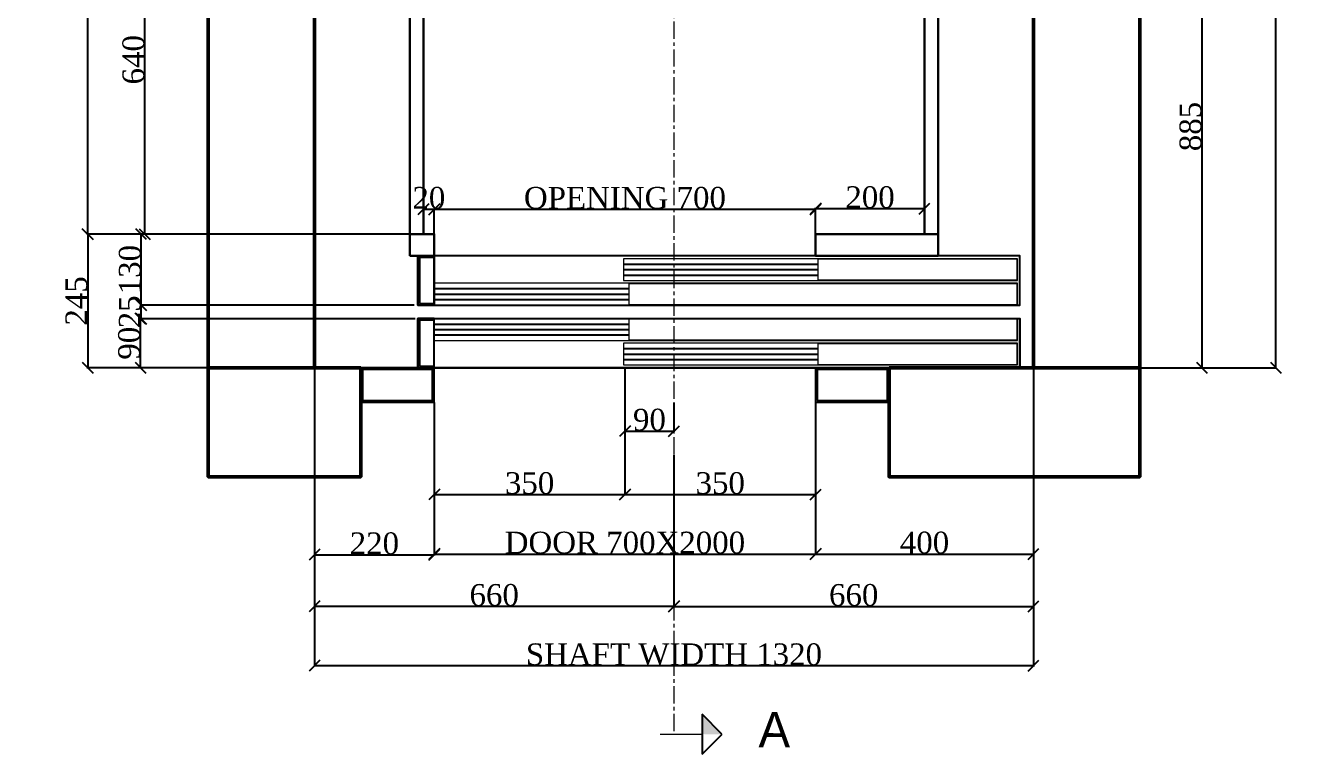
# Model space of a CAD drawing. Header units: millimetres. Extents: x -665 to 20454, y -27797 to 160.
# Drawn here: x -51 to 2316, y -3063 to -1726 of the extents above; entities that cross this region are included whole.
import ezdxf

# ---------------------------------------------------------------- set-up
doc = ezdxf.new("R2010")
doc.units = ezdxf.units.MM
doc.linetypes.add('ACAD_ISO02W100', pattern=[15, 12, -3])
doc.linetypes.add('CENTER', pattern=[50.8, 31.75, -6.35, 6.35, -6.35])
for name, color, linetype, lineweight in [('Car', 3, 'Continuous', 18), ('CL', 2, 'CENTER', 0), ('DL', 8, 'ACAD_ISO02W100', 0), ('step&guides', 3, 'Continuous', 30), ('Wall', 1, 'Continuous', 50)]:
    doc.layers.add(name, color=color, linetype=linetype, lineweight=lineweight)
doc.styles.add('top', font='cent.shx', dxfattribs={"height": 40})
doc.dimstyles.new('top', dxfattribs={"dimtxt": 35, "dimasz": 20, "dimexe": 1.25, "dimexo": 0.625, "dimtad": 1, "dimtxsty": 'top', "dimblk": 'OBLIQUE', "dimcen": 2.5, "dimadec": 0, "dimazin": 0, "dimtfac": 1, "dimtmove": 0, "dimatfit": 3, "dimldrblk": 'OBLIQUE', "dimfxl": 1, "dimarcsym": 0})

# ---------------------------------------------------------------- blocks, each defined once
blk = doc.blocks.new('_Oblique')
at = {"color": 0, "linetype": 'ByBlock', "lineweight": -2}
blk.add_line((-0.5, -0.5), (0.5, 0.5), dxfattribs=at)
blk = doc.blocks.new('*D13')
at = {"color": 0, "lineweight": -2, "transparency": 16777216}
for p, q in [((478.8, -2354.2), (478.8, -2792.7)), ((1138.8, -2513.3), (1138.8, -2792.7)), ((1138.8, -2791.4), (478.8, -2791.4))]:
    blk.add_line(p, q, dxfattribs=at)
at = {"layer": 'Defpoints', "color": 0, "transparency": 16777216}
for p in [(478.8, -2353.6), (1138.8, -2512.6), (478.8, -2791.4)]:
    blk.add_point(p, dxfattribs=at)
at = {"color": 0, "lineweight": -2, "transparency": 16777216, "xscale": 20, "yscale": 20, "zscale": 20, "rotation": 180}
blk.add_blockref('_Oblique', (478.8, -2791.4), dxfattribs=at)
at = {"color": 0, "lineweight": -2, "transparency": 16777216, "xscale": 20, "yscale": 20, "zscale": 20}
blk.add_blockref('_Oblique', (1138.8, -2791.4), dxfattribs=at)
at = {"color": 0, "transparency": 16777216, "insert": (808.8, -2770.8), "char_height": 40, "attachment_point": 5, "style": 'top'}
blk.add_mtext('660', dxfattribs=at)
blk = doc.blocks.new('*D14')
at = {"color": 0, "lineweight": -2, "transparency": 16777216}
for p, q in [((1798.8, -2354.2), (1798.8, -2792.7)), ((1138.8, -2513.3), (1138.8, -2792.7)), ((1138.8, -2791.4), (1798.8, -2791.4))]:
    blk.add_line(p, q, dxfattribs=at)
at = {"layer": 'Defpoints', "color": 0, "transparency": 16777216}
for p in [(1798.8, -2353.6), (1138.8, -2512.6), (1798.8, -2791.4)]:
    blk.add_point(p, dxfattribs=at)
at = {"color": 0, "lineweight": -2, "transparency": 16777216, "xscale": 20, "yscale": 20, "zscale": 20, "rotation": 180}
blk.add_blockref('_Oblique', (1138.8, -2791.4), dxfattribs=at)
at = {"color": 0, "lineweight": -2, "transparency": 16777216, "xscale": 20, "yscale": 20, "zscale": 20}
blk.add_blockref('_Oblique', (1798.8, -2791.4), dxfattribs=at)
at = {"color": 0, "transparency": 16777216, "insert": (1468.8, -2770.8), "char_height": 40, "attachment_point": 5, "style": 'top'}
blk.add_mtext('660', dxfattribs=at)
blk = doc.blocks.new('*D27')
at = {"color": 0, "lineweight": -2, "transparency": 16777216}
for p, q in [((478.8, -2354.2), (478.8, -2901.7)), ((1798.8, -2354.2), (1798.8, -2901.7)), ((1798.8, -2900.4), (478.8, -2900.4))]:
    blk.add_line(p, q, dxfattribs=at)
at = {"layer": 'Defpoints', "color": 0, "transparency": 16777216}
for p in [(478.8, -2353.6), (1798.8, -2353.6), (478.8, -2900.4)]:
    blk.add_point(p, dxfattribs=at)
at = {"color": 0, "lineweight": -2, "transparency": 16777216, "xscale": 20, "yscale": 20, "zscale": 20, "rotation": 180}
blk.add_blockref('_Oblique', (478.8, -2900.4), dxfattribs=at)
at = {"color": 0, "lineweight": -2, "transparency": 16777216, "xscale": 20, "yscale": 20, "zscale": 20}
blk.add_blockref('_Oblique', (1798.8, -2900.4), dxfattribs=at)
at = {"color": 0, "transparency": 16777216, "insert": (1138.8, -2879.8), "char_height": 40, "attachment_point": 5, "style": 'top'}
blk.add_mtext('SHAFT WIDTH 1320', dxfattribs=at)
blk = doc.blocks.new('*D16')
at = {"color": 0, "lineweight": -2, "transparency": 16777216}
for p, q in [((1794.4, -1468.6), (2109.2, -1468.6)), ((2107.9, -1468.6), (2107.9, -2353.6)), ((1799.4, -2353.6), (2109.2, -2353.6))]:
    blk.add_line(p, q, dxfattribs=at)
at = {"layer": 'Defpoints', "color": 0, "transparency": 16777216}
for p in [(1793.8, -1468.6), (1798.8, -2353.6), (2107.9, -2353.6)]:
    blk.add_point(p, dxfattribs=at)
at = {"color": 0, "lineweight": -2, "transparency": 16777216, "xscale": 20, "yscale": 20, "zscale": 20}
for p, rotation in [((2107.9, -1468.6), 90), ((2107.9, -2353.6), 270)]:
    blk.add_blockref('_Oblique', p, dxfattribs=dict(at, rotation=rotation))
at = {"color": 0, "transparency": 16777216, "insert": (2087.3, -1911.1), "char_height": 40, "attachment_point": 5, "rotation": 90, "style": 'top'}
blk.add_mtext('885', dxfattribs=at)
blk = doc.blocks.new('*D18')
at = {"color": 0, "lineweight": -2, "transparency": 16777216}
for p, q in [((678.2, -828.6), (61.2, -828.6)), ((62.5, -2108.6), (62.5, -828.6)), ((673.5, -2108.6), (61.2, -2108.6))]:
    blk.add_line(p, q, dxfattribs=at)
at = {"layer": 'Defpoints', "color": 0, "transparency": 16777216}
for p in [(62.5, -828.6), (678.8, -828.6), (674.2, -2108.6)]:
    blk.add_point(p, dxfattribs=at)
at = {"color": 0, "lineweight": -2, "transparency": 16777216, "xscale": 20, "yscale": 20, "zscale": 20}
for p, rotation in [((62.5, -828.6), 90), ((62.5, -2108.6), 270)]:
    blk.add_blockref('_Oblique', p, dxfattribs=dict(at, rotation=rotation))
at = {"color": 0, "transparency": 16777216, "insert": (41.9, -1418.6), "char_height": 40, "attachment_point": 5, "rotation": 90, "style": 'top'}
blk.add_mtext('CAR DEPTH 1280', dxfattribs=at)
blk = doc.blocks.new('*D28')
at = {"color": 0, "lineweight": -2, "transparency": 16777216}
for p, q in [((483.2, -1468.6), (165.8, -1468.6)), ((167.1, -2108.6), (167.1, -1468.6)), ((283.2, -2108.6), (165.8, -2108.6))]:
    blk.add_line(p, q, dxfattribs=at)
at = {"layer": 'Defpoints', "color": 0, "transparency": 16777216}
for p in [(167.1, -1468.6), (483.8, -1468.6), (283.8, -2108.6)]:
    blk.add_point(p, dxfattribs=at)
at = {"color": 0, "lineweight": -2, "transparency": 16777216, "xscale": 20, "yscale": 20, "zscale": 20}
for p, rotation in [((167.1, -1468.6), 90), ((167.1, -2108.6), 270)]:
    blk.add_blockref('_Oblique', p, dxfattribs=dict(at, rotation=rotation))
at = {"color": 0, "transparency": 16777216, "insert": (146.5, -1788.6), "char_height": 40, "attachment_point": 5, "rotation": 90, "style": 'top'}
blk.add_mtext('640', dxfattribs=at)
blk = doc.blocks.new('*D21')
at = {"color": 0, "lineweight": -2, "transparency": 16777216}
for p, q in [((1794.4, -553.6), (2244.9, -553.6)), ((2243.7, -2353.6), (2243.7, -553.6)), ((1794.4, -2353.6), (2244.9, -2353.6))]:
    blk.add_line(p, q, dxfattribs=at)
at = {"layer": 'Defpoints', "color": 0, "transparency": 16777216}
for p in [(1793.8, -553.6), (2243.7, -553.6), (1793.8, -2353.6)]:
    blk.add_point(p, dxfattribs=at)
at = {"color": 0, "lineweight": -2, "transparency": 16777216, "xscale": 20, "yscale": 20, "zscale": 20}
for p, rotation in [((2243.7, -553.6), 90), ((2243.7, -2353.6), 270)]:
    blk.add_blockref('_Oblique', p, dxfattribs=dict(at, rotation=rotation))
at = {"color": 0, "transparency": 16777216, "insert": (2223, -1403.6), "char_height": 40, "attachment_point": 5, "rotation": 90, "style": 'top'}
blk.add_mtext('SHAFT DEPTH  1800', dxfattribs=at)
blk = doc.blocks.new('*D33')
at = {"color": 0, "lineweight": -2, "transparency": 16777216}
for p, q in [((283.2, -2108.6), (61.2, -2108.6)), ((62.5, -2108.6), (62.5, -2353.6)), ((283.2, -2353.6), (61.2, -2353.6))]:
    blk.add_line(p, q, dxfattribs=at)
at = {"layer": 'Defpoints', "color": 0, "transparency": 16777216}
for p in [(283.8, -2108.6), (62.5, -2353.6), (283.8, -2353.6)]:
    blk.add_point(p, dxfattribs=at)
at = {"color": 0, "lineweight": -2, "transparency": 16777216, "xscale": 20, "yscale": 20, "zscale": 20}
for p, rotation in [((62.5, -2108.6), 90), ((62.5, -2353.6), 270)]:
    blk.add_blockref('_Oblique', p, dxfattribs=dict(at, rotation=rotation))
at = {"color": 0, "transparency": 16777216, "insert": (41.9, -2231.1), "char_height": 40, "attachment_point": 5, "rotation": 90, "style": 'top'}
blk.add_mtext('245', dxfattribs=at)
blk = doc.blocks.new('*D61')
at = {"color": 0, "lineweight": -2, "transparency": 16777216}
for p, q in [((678.8, -2107.9), (678.8, -2061.6)), ((678.8, -2062.9), (698.8, -2062.9)), ((698.8, -2107.9), (698.8, -2061.6))]:
    blk.add_line(p, q, dxfattribs=at)
at = {"layer": 'Defpoints', "color": 0, "transparency": 16777216}
for p in [(698.8, -2062.9), (678.8, -2108.6), (698.8, -2108.6)]:
    blk.add_point(p, dxfattribs=at)
at = {"color": 0, "lineweight": -2, "transparency": 16777216, "xscale": 20, "yscale": 20, "zscale": 20, "rotation": 180}
blk.add_blockref('_Oblique', (678.8, -2062.9), dxfattribs=at)
at = {"color": 0, "lineweight": -2, "transparency": 16777216, "xscale": 20, "yscale": 20, "zscale": 20}
blk.add_blockref('_Oblique', (698.8, -2062.9), dxfattribs=at)
at = {"color": 0, "transparency": 16777216, "insert": (688.8, -2042.2), "char_height": 40, "attachment_point": 5, "style": 'top'}
blk.add_mtext('20', dxfattribs=at)
blk = doc.blocks.new('*D62')
at = {"color": 0, "lineweight": -2, "transparency": 16777216}
for p, q in [((698.8, -2107.9), (698.8, -2061.6)), ((698.8, -2062.9), (1398.8, -2062.9)), ((1398.8, -2107.9), (1398.8, -2061.6))]:
    blk.add_line(p, q, dxfattribs=at)
at = {"layer": 'Defpoints', "color": 0, "transparency": 16777216}
for p in [(1398.8, -2062.9), (698.8, -2108.6), (1398.8, -2108.6)]:
    blk.add_point(p, dxfattribs=at)
at = {"color": 0, "lineweight": -2, "transparency": 16777216, "xscale": 20, "yscale": 20, "zscale": 20, "rotation": 180}
blk.add_blockref('_Oblique', (698.8, -2062.9), dxfattribs=at)
at = {"color": 0, "lineweight": -2, "transparency": 16777216, "xscale": 20, "yscale": 20, "zscale": 20}
blk.add_blockref('_Oblique', (1398.8, -2062.9), dxfattribs=at)
at = {"color": 0, "transparency": 16777216, "insert": (1048.8, -2042.2), "char_height": 40, "attachment_point": 5, "style": 'top'}
blk.add_mtext('OPENING 700', dxfattribs=at)
blk = doc.blocks.new('*D63')
at = {"color": 0, "lineweight": -2, "transparency": 16777216}
for p, q in [((1398.8, -2107.9), (1398.8, -2060.4)), ((1398.8, -2061.6), (1598.8, -2061.6)), ((1598.8, -2107.9), (1598.8, -2060.4))]:
    blk.add_line(p, q, dxfattribs=at)
at = {"layer": 'Defpoints', "color": 0, "transparency": 16777216}
for p in [(1598.8, -2061.6), (1398.8, -2108.6), (1598.8, -2108.6)]:
    blk.add_point(p, dxfattribs=at)
at = {"color": 0, "lineweight": -2, "transparency": 16777216, "xscale": 20, "yscale": 20, "zscale": 20, "rotation": 180}
blk.add_blockref('_Oblique', (1398.8, -2061.6), dxfattribs=at)
at = {"color": 0, "lineweight": -2, "transparency": 16777216, "xscale": 20, "yscale": 20, "zscale": 20}
blk.add_blockref('_Oblique', (1598.8, -2061.6), dxfattribs=at)
at = {"color": 0, "transparency": 16777216, "insert": (1498.8, -2041), "char_height": 40, "attachment_point": 5, "style": 'top'}
blk.add_mtext('200', dxfattribs=at)
blk = doc.blocks.new('*D64')
at = {"color": 0, "lineweight": -2, "transparency": 16777216}
for p, q in [((478.8, -2354.2), (478.8, -2697.9)), ((698.8, -2417.2), (698.8, -2697.9)), ((478.8, -2696.6), (698.8, -2696.6))]:
    blk.add_line(p, q, dxfattribs=at)
at = {"layer": 'Defpoints', "color": 0, "transparency": 16777216}
for p in [(478.8, -2353.6), (698.8, -2416.6), (698.8, -2696.6)]:
    blk.add_point(p, dxfattribs=at)
at = {"color": 0, "lineweight": -2, "transparency": 16777216, "xscale": 20, "yscale": 20, "zscale": 20, "rotation": 180}
blk.add_blockref('_Oblique', (478.8, -2696.6), dxfattribs=at)
at = {"color": 0, "lineweight": -2, "transparency": 16777216, "xscale": 20, "yscale": 20, "zscale": 20}
blk.add_blockref('_Oblique', (698.8, -2696.6), dxfattribs=at)
at = {"color": 0, "transparency": 16777216, "insert": (588.8, -2676), "char_height": 40, "attachment_point": 5, "style": 'top'}
blk.add_mtext('220', dxfattribs=at)
blk = doc.blocks.new('*D65')
at = {"color": 0, "lineweight": -2, "transparency": 16777216}
for p, q in [((698.8, -2537.9), (698.8, -2696.6)), ((1398.8, -2533.8), (1398.8, -2696.6)), ((698.8, -2695.4), (1398.8, -2695.4))]:
    blk.add_line(p, q, dxfattribs=at)
at = {"layer": 'Defpoints', "color": 0, "transparency": 16777216}
for p in [(698.8, -2537.3), (1398.8, -2533.2), (1398.8, -2695.4)]:
    blk.add_point(p, dxfattribs=at)
at = {"color": 0, "lineweight": -2, "transparency": 16777216, "xscale": 20, "yscale": 20, "zscale": 20, "rotation": 180}
blk.add_blockref('_Oblique', (698.8, -2695.4), dxfattribs=at)
at = {"color": 0, "lineweight": -2, "transparency": 16777216, "xscale": 20, "yscale": 20, "zscale": 20}
blk.add_blockref('_Oblique', (1398.8, -2695.4), dxfattribs=at)
at = {"color": 0, "transparency": 16777216, "insert": (1048.8, -2674.7), "char_height": 40, "attachment_point": 5, "style": 'top'}
blk.add_mtext('DOOR 700X2000', dxfattribs=at)
blk = doc.blocks.new('*D66')
at = {"color": 0, "lineweight": -2, "transparency": 16777216}
for p, q in [((1798.8, -2354.2), (1798.8, -2696.6)), ((1398.8, -2502), (1398.8, -2696.6)), ((1398.8, -2695.4), (1798.8, -2695.4))]:
    blk.add_line(p, q, dxfattribs=at)
at = {"layer": 'Defpoints', "color": 0, "transparency": 16777216}
for p in [(1798.8, -2353.6), (1398.8, -2501.4), (1798.8, -2695.4)]:
    blk.add_point(p, dxfattribs=at)
at = {"color": 0, "lineweight": -2, "transparency": 16777216, "xscale": 20, "yscale": 20, "zscale": 20, "rotation": 180}
blk.add_blockref('_Oblique', (1398.8, -2695.4), dxfattribs=at)
at = {"color": 0, "lineweight": -2, "transparency": 16777216, "xscale": 20, "yscale": 20, "zscale": 20}
blk.add_blockref('_Oblique', (1798.8, -2695.4), dxfattribs=at)
at = {"color": 0, "transparency": 16777216, "insert": (1598.8, -2674.7), "char_height": 40, "attachment_point": 5, "style": 'top'}
blk.add_mtext('400', dxfattribs=at)
blk = doc.blocks.new('*D67')
at = {"color": 0, "lineweight": -2, "transparency": 16777216}
for p, q in [((698.8, -2417.2), (698.8, -2587.4)), ((1048.8, -2417.2), (1048.8, -2587.4)), ((698.8, -2586.2), (1048.8, -2586.2))]:
    blk.add_line(p, q, dxfattribs=at)
at = {"layer": 'Defpoints', "color": 0, "transparency": 16777216}
for p in [(698.8, -2416.6), (1048.8, -2416.6), (1048.8, -2586.2)]:
    blk.add_point(p, dxfattribs=at)
at = {"color": 0, "lineweight": -2, "transparency": 16777216, "xscale": 20, "yscale": 20, "zscale": 20, "rotation": 180}
blk.add_blockref('_Oblique', (698.8, -2586.2), dxfattribs=at)
at = {"color": 0, "lineweight": -2, "transparency": 16777216, "xscale": 20, "yscale": 20, "zscale": 20}
blk.add_blockref('_Oblique', (1048.8, -2586.2), dxfattribs=at)
at = {"color": 0, "transparency": 16777216, "insert": (873.8, -2565.5), "char_height": 40, "attachment_point": 5, "style": 'top'}
blk.add_mtext('350', dxfattribs=at)
blk = doc.blocks.new('*D68')
at = {"color": 0, "lineweight": -2, "transparency": 16777216}
for p, q in [((1048.8, -2409.1), (1048.8, -2587.4)), ((1398.8, -2417.2), (1398.8, -2587.4)), ((1048.8, -2586.2), (1398.8, -2586.2))]:
    blk.add_line(p, q, dxfattribs=at)
at = {"layer": 'Defpoints', "color": 0, "transparency": 16777216}
for p in [(1048.8, -2408.5), (1398.8, -2416.6), (1398.8, -2586.2)]:
    blk.add_point(p, dxfattribs=at)
at = {"color": 0, "lineweight": -2, "transparency": 16777216, "xscale": 20, "yscale": 20, "zscale": 20, "rotation": 180}
blk.add_blockref('_Oblique', (1048.8, -2586.2), dxfattribs=at)
at = {"color": 0, "lineweight": -2, "transparency": 16777216, "xscale": 20, "yscale": 20, "zscale": 20}
blk.add_blockref('_Oblique', (1398.8, -2586.2), dxfattribs=at)
at = {"color": 0, "transparency": 16777216, "insert": (1223.8, -2565.5), "char_height": 40, "attachment_point": 5, "style": 'top'}
blk.add_mtext('350', dxfattribs=at)
blk = doc.blocks.new('*D69')
at = {"color": 0, "lineweight": -2, "transparency": 16777216}
for p, q in [((1048.8, -2354.2), (1048.8, -2471.1)), ((1138.8, -2417.2), (1138.8, -2471.1)), ((1048.8, -2469.9), (1138.8, -2469.9))]:
    blk.add_line(p, q, dxfattribs=at)
at = {"layer": 'Defpoints', "color": 0, "transparency": 16777216}
for p in [(1048.8, -2353.6), (1138.8, -2416.6), (1138.8, -2469.9)]:
    blk.add_point(p, dxfattribs=at)
at = {"color": 0, "lineweight": -2, "transparency": 16777216, "xscale": 20, "yscale": 20, "zscale": 20, "rotation": 180}
blk.add_blockref('_Oblique', (1048.8, -2469.9), dxfattribs=at)
at = {"color": 0, "lineweight": -2, "transparency": 16777216, "xscale": 20, "yscale": 20, "zscale": 20}
blk.add_blockref('_Oblique', (1138.8, -2469.9), dxfattribs=at)
at = {"color": 0, "transparency": 16777216, "insert": (1093.8, -2449.2), "char_height": 40, "attachment_point": 5, "style": 'top'}
blk.add_mtext('90', dxfattribs=at)
blk = doc.blocks.new('*D70')
at = {"color": 0, "lineweight": -2, "transparency": 16777216}
for p, q in [((283.2, -2263.6), (158.1, -2263.6)), ((159.4, -2353.6), (159.4, -2263.6)), ((283.2, -2353.6), (158.1, -2353.6))]:
    blk.add_line(p, q, dxfattribs=at)
at = {"layer": 'Defpoints', "color": 0, "transparency": 16777216}
for p in [(159.4, -2263.6), (283.8, -2263.6), (283.8, -2353.6)]:
    blk.add_point(p, dxfattribs=at)
at = {"color": 0, "lineweight": -2, "transparency": 16777216, "xscale": 20, "yscale": 20, "zscale": 20}
for p, rotation in [((159.4, -2263.6), 90), ((159.4, -2353.6), 270)]:
    blk.add_blockref('_Oblique', p, dxfattribs=dict(at, rotation=rotation))
at = {"color": 0, "transparency": 16777216, "insert": (138.7, -2308.6), "char_height": 40, "attachment_point": 5, "rotation": 90, "style": 'top'}
blk.add_mtext('90', dxfattribs=at)
blk = doc.blocks.new('*D71')
at = {"color": 0, "lineweight": -2, "transparency": 16777216}
for p, q in [((283.2, -2238.6), (159.4, -2238.6)), ((160.6, -2263.6), (160.6, -2238.6)), ((663.7, -2263.6), (159.4, -2263.6))]:
    blk.add_line(p, q, dxfattribs=at)
at = {"layer": 'Defpoints', "color": 0, "transparency": 16777216}
for p in [(160.6, -2238.6), (283.8, -2238.6), (664.4, -2263.6)]:
    blk.add_point(p, dxfattribs=at)
at = {"color": 0, "lineweight": -2, "transparency": 16777216, "xscale": 20, "yscale": 20, "zscale": 20}
for p, rotation in [((160.6, -2238.6), 90), ((160.6, -2263.6), 270)]:
    blk.add_blockref('_Oblique', p, dxfattribs=dict(at, rotation=rotation))
at = {"color": 0, "transparency": 16777216, "insert": (140, -2251.1), "char_height": 40, "attachment_point": 5, "rotation": 90, "style": 'top'}
blk.add_mtext('25', dxfattribs=at)
blk = doc.blocks.new('*D72')
at = {"color": 0, "lineweight": -2, "transparency": 16777216}
for p, q in [((283.2, -2108.6), (159.4, -2108.6)), ((160.6, -2238.6), (160.6, -2108.6)), ((661.7, -2238.6), (159.4, -2238.6))]:
    blk.add_line(p, q, dxfattribs=at)
at = {"layer": 'Defpoints', "color": 0, "transparency": 16777216}
for p in [(160.6, -2108.6), (283.8, -2108.6), (662.3, -2238.6)]:
    blk.add_point(p, dxfattribs=at)
at = {"color": 0, "lineweight": -2, "transparency": 16777216, "xscale": 20, "yscale": 20, "zscale": 20}
for p, rotation in [((160.6, -2108.6), 90), ((160.6, -2238.6), 270)]:
    blk.add_blockref('_Oblique', p, dxfattribs=dict(at, rotation=rotation))
at = {"color": 0, "transparency": 16777216, "insert": (140, -2173.6), "char_height": 40, "attachment_point": 5, "rotation": 90, "style": 'top'}
blk.add_mtext('130', dxfattribs=at)

msp = doc.modelspace()

# ---------------------------------------------------------------- hatches: boundary and pattern name
at = {"layer": 'Car', "lineweight": 25, "ltscale": 4, "transparency": 16777216}
h = msp.add_hatch(color=256, dxfattribs=at)
h.dxf.hatch_style = 1
h.paths.add_polyline_path([(1190.475, -3025.854), (1190.576, -2989.103), (1227.005, -3025.955)])

# ---------------------------------------------------------------- linework, layer by layer
for p, q in [((1046.307, -2163.551), (1403.807, -2163.551)), ((1046.307, -2173.551), (1403.807, -2173.551)), ((1046.307, -2183.551), (1403.807, -2183.551)), ((698.807, -2208.551), (1056.307, -2208.551)), ((698.807, -2218.551), (1056.307, -2218.551)), ((698.807, -2228.551), (1056.307, -2228.551)), ((1056.307, -2263.551), (1773.807, -2263.551)), ((1773.807, -2353.551), (1773.807, -2263.551)), ((698.807, -2273.551), (1056.307, -2273.551)), ((698.807, -2283.551), (1056.307, -2283.551)), ((698.807, -2293.551), (1056.307, -2293.551)), ((1046.307, -2318.551), (1403.807, -2318.551)), ((1046.307, -2328.551), (1403.807, -2328.551)), ((1046.307, -2338.551), (1403.807, -2338.551)), ((483.807, -2353.551), (1793.807, -2353.551)), ((1793.807, -2353.551), (483.807, -2353.551)), ((1403.807, -2353.551), (1773.807, -2353.551)), ((1533.807, -2353.551), (1533.807, -2553.551))]:
    msp.add_line(p, q)
for points in [[(668.807, -2238.551), (1773.807, -2238.551), (1773.807, -2148.551), (668.807, -2148.551)], [(698.807, -2238.551), (668.807, -2238.551), (668.807, -2148.551), (698.807, -2148.551)], [(671.807, -2235.551), (698.807, -2235.551), (698.807, -2151.551), (671.807, -2151.551)], [(668.807, -2353.551), (698.807, -2353.551), (698.807, -2263.551), (668.807, -2263.551)], [(668.807, -2263.551), (1773.807, -2263.551), (1773.807, -2353.551), (668.807, -2353.551)], [(671.807, -2350.551), (698.807, -2350.551), (698.807, -2266.551), (671.807, -2266.551)], [(563.807, -2416.592), (698.807, -2416.592), (698.807, -2353.551), (563.807, -2353.551)], [(566.807, -2413.592), (695.807, -2413.592), (695.807, -2356.551), (566.807, -2356.551)], [(1398.807, -2416.592), (1533.807, -2416.592), (1533.807, -2353.551), (1398.807, -2353.551)], [(1401.807, -2413.592), (1530.807, -2413.592), (1530.807, -2356.551), (1401.807, -2356.551)]]:
    msp.add_lwpolyline(points, close=True)
at = {"layer": 'Car', "lineweight": 25, "ltscale": 4, "transparency": 33554666}
for p, q in [((1190.576, -2989.103), (1190.374, -3062.605)), ((1227.005, -3025.955), (1190.576, -2989.103)), ((1190.374, -3062.605), (1227.121, -3026.081))]:
    msp.add_line(p, q, dxfattribs=at)
at = {"layer": 'Car', "ltscale": 4, "transparency": 33554666}
msp.add_line((1113.687, -3025.854), (1190.475, -3025.854), dxfattribs=at)
at = {"layer": 'Car'}
for points in [[(1046.307, -2193.551), (1403.807, -2193.551), (1403.807, -2153.551), (1046.307, -2153.551)], [(698.807, -2238.551), (1056.307, -2238.551), (1056.307, -2198.551), (698.807, -2198.551)], [(698.807, -2303.551), (1056.307, -2303.551), (1056.307, -2263.551), (698.807, -2263.551)], [(1046.307, -2348.551), (1403.807, -2348.551), (1403.807, -2308.551), (1046.307, -2308.551)]]:
    msp.add_lwpolyline(points, close=True, dxfattribs=at)
for points in [[(1403.807, -2192.551), (1403.807, -2193.551), (1769.807, -2193.551), (1769.807, -2153.551), (1403.807, -2153.551), (1403.807, -2154.551)], [(1403.807, -2192.551), (1768.807, -2192.551), (1768.807, -2154.551), (1403.807, -2154.551)], [(1056.307, -2237.551), (1056.307, -2238.551), (1769.807, -2238.551), (1769.807, -2198.551), (1056.307, -2198.551), (1056.307, -2199.551)], [(1056.307, -2237.551), (1768.807, -2237.551), (1768.807, -2199.551), (1056.307, -2199.551)], [(1056.307, -2302.551), (1056.307, -2303.551), (1769.807, -2303.551), (1769.807, -2263.551), (1056.307, -2263.551), (1056.307, -2264.551)], [(1056.307, -2302.551), (1768.807, -2302.551), (1768.807, -2264.551), (1056.307, -2264.551)], [(1403.807, -2347.551), (1403.807, -2348.551), (1769.807, -2348.551), (1769.807, -2308.551), (1403.807, -2308.551), (1403.807, -2309.551)], [(1403.807, -2347.551), (1768.807, -2347.551), (1768.807, -2309.551), (1403.807, -2309.551)]]:
    msp.add_lwpolyline(points, dxfattribs=at)
at = {"layer": 'CL'}
for p, q in [((1138.807, -42.296, -110.467), (1138.807, -3025.854)), ((698.807, -2148.551), (698.807, -2108.551)), ((1398.807, -2148.551), (1398.807, -2108.551))]:
    msp.add_line(p, q, dxfattribs=at)
at = {"layer": 'DL'}
for p, q in [((698.807, -2148.551), (1398.807, -2148.551)), ((698.807, -2353.551), (1398.807, -2353.551))]:
    msp.add_line(p, q, dxfattribs=at)
at = {"layer": 'step&guides'}
for p, q in [((653.807, -803.551), (653.807, -2133.551)), ((1623.807, -803.551), (1623.807, -2133.551)), ((678.807, -828.551), (678.807, -2108.551)), ((1598.807, -828.551), (1598.807, -2108.551))]:
    msp.add_line(p, q, dxfattribs=at)
for points in [[(653.807, -2148.551), (698.807, -2148.551), (698.807, -2108.551), (653.807, -2108.551)], [(1398.807, -2148.551), (1623.807, -2148.551), (1623.807, -2108.551), (1398.807, -2108.551)]]:
    msp.add_lwpolyline(points, close=True, dxfattribs=at)
at = {"layer": 'Wall'}
for points in [[(1533.807, -2553.551), (1993.807, -2553.551), (1993.807, -353.551), (283.807, -353.551), (283.807, -2553.551), (563.807, -2553.551)], [(563.807, -2353.551), (478.807, -2353.551), (478.807, -553.551), (1798.807, -553.551), (1798.807, -2353.551), (1533.807, -2353.551)]]:
    msp.add_lwpolyline(points, dxfattribs=at)
for points in [[(563.807, -2353.551), (283.807, -2353.551), (283.807, -2553.551), (563.807, -2553.551)], [(1533.807, -2353.551), (1993.807, -2353.551), (1993.807, -2553.551), (1533.807, -2553.551)]]:
    msp.add_lwpolyline(points, close=True, dxfattribs=at)

# ---------------------------------------------------------------- texts
at = {"ltscale": 4, "transparency": 33554666, "insert": (1352.297, -2985.058), "char_height": 65, "attachment_point": 3, "rotation": 359.727953}
msp.add_mtext_dynamic_manual_height_columns('A', width=315.98199, gutter_width=125, heights=[0], dxfattribs=at)

# ---------------------------------------------------------------- dimensions: what is measured, and where the dimension line sits
for base, p1, p2, text, picture, middle in [((2243.667, -553.551), (1793.807, -2353.551), (1793.807, -553.551), 'SHAFT DEPTH  <>', '*D21', (2243.667, -1403.551)), ((62.5, -828.551), (674.173, -2108.551), (678.807, -828.551), 'CAR DEPTH <>', '*D18', (62.5, -1418.551))]:
    dim = msp.add_linear_dim(base=base, p1=p1, p2=p2, angle=90, text=text, dimstyle='top')
    dim.commit()
    dim.dimension.update_dxf_attribs({"geometry": picture, "text_midpoint": middle, "dimtype": 160})
for base, p1, p2, picture, middle in [((167.092, -1468.551), (283.807, -2108.551), (483.807, -1468.551), '*D28', (167.092, -1788.551)), ((2107.944, -2353.551), (1793.807, -1468.551), (1798.807, -2353.551), '*D16', (2107.944, -1911.051)), ((62.5, -2353.551), (283.807, -2108.551), (283.807, -2353.551), '*D33', (62.5, -2231.051)), ((160.625, -2108.551), (662.315, -2238.551), (283.807, -2108.551), '*D72', (160.625, -2173.551)), ((160.625, -2238.551), (664.366, -2263.551), (283.807, -2238.551), '*D71', (160.625, -2251.051)), ((159.375, -2263.551), (283.807, -2353.551), (283.807, -2263.551), '*D70', (159.375, -2308.551))]:
    dim = msp.add_linear_dim(base=base, p1=p1, p2=p2, angle=90, dimstyle='top')
    dim.commit()
    dim.dimension.update_dxf_attribs({"geometry": picture, "text_midpoint": middle, "dimtype": 160})
for base, p1, p2, text, picture, middle in [((1398.807, -2062.861), (698.807, -2108.551), (1398.807, -2108.551), 'OPENING <>', '*D62', (1048.807, -2062.861)), ((478.807, -2900.434), (1798.807, -2353.551), (478.807, -2353.551), 'SHAFT WIDTH <>', '*D27', (1138.807, -2900.434)), ((1398.807, -2695.355), (698.807, -2537.272), (1398.807, -2533.223), 'DOOR <>X2000', '*D65', (1048.807, -2695.355))]:
    dim = msp.add_linear_dim(base=base, p1=p1, p2=p2, text=text, dimstyle='top')
    dim.commit()
    dim.dimension.update_dxf_attribs({"geometry": picture, "text_midpoint": middle, "dimtype": 160})
for base, p1, p2, picture, middle in [((698.807, -2062.861), (678.807, -2108.551), (698.807, -2108.551), '*D61', (688.807, -2062.861)), ((1598.807, -2061.611), (1398.807, -2108.551), (1598.807, -2108.551), '*D63', (1498.807, -2061.611)), ((478.807, -2791.413), (1138.807, -2512.628), (478.807, -2353.551), '*D13', (808.807, -2791.413)), ((698.807, -2696.605), (478.807, -2353.551), (698.807, -2416.592), '*D64', (588.807, -2696.605)), ((1138.807, -2469.858), (1048.807, -2353.551), (1138.807, -2416.592), '*D69', (1093.807, -2469.858)), ((1798.807, -2791.413), (1138.807, -2512.628), (1798.807, -2353.551), '*D14', (1468.807, -2791.413)), ((1798.807, -2695.355), (1398.807, -2501.366), (1798.807, -2353.551), '*D66', (1598.807, -2695.355)), ((1398.807, -2586.165), (1048.807, -2408.515), (1398.807, -2416.592), '*D68', (1223.807, -2586.165)), ((1048.807, -2586.165), (698.807, -2416.592), (1048.807, -2416.592), '*D67', (873.807, -2586.165))]:
    dim = msp.add_linear_dim(base=base, p1=p1, p2=p2, dimstyle='top')
    dim.commit()
    dim.dimension.update_dxf_attribs({"geometry": picture, "text_midpoint": middle, "dimtype": 160})

doc.saveas('drawing.dxf')
